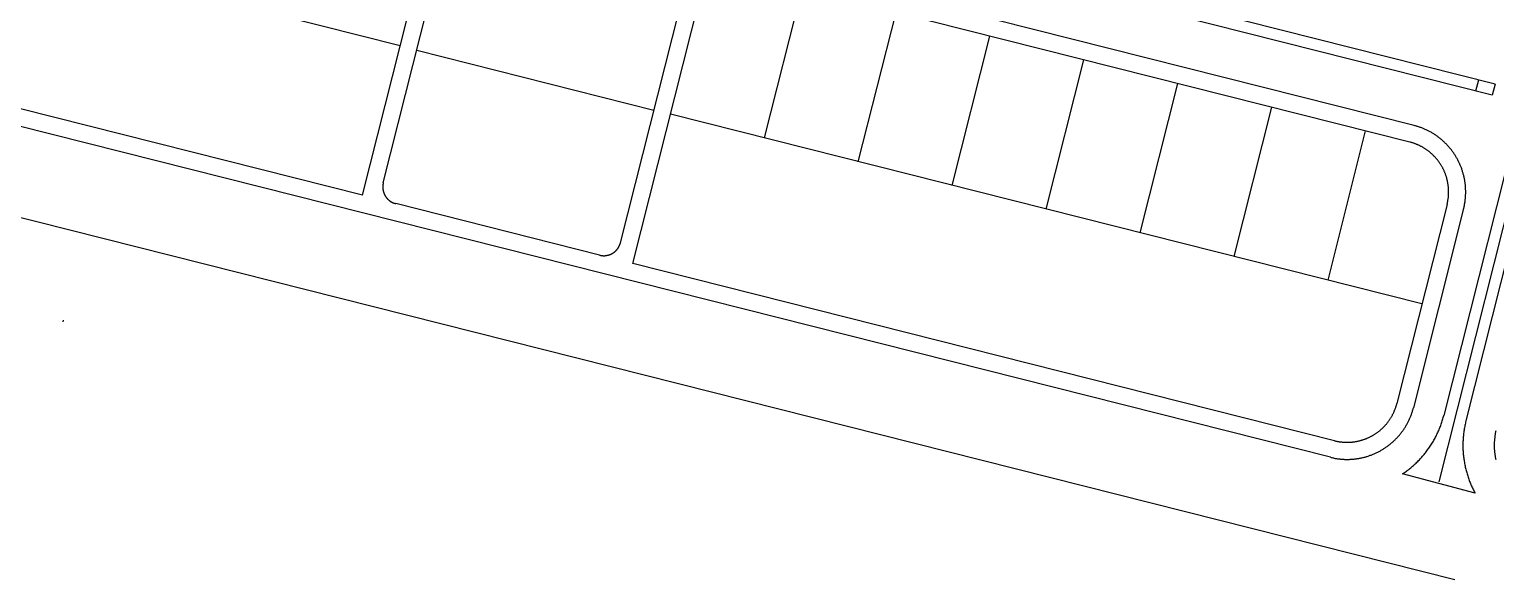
# Model space of a CAD drawing. Header units: metres. Extents: x 680594 to 684853, y 828874 to 830078.
# Drawn here: x 684222.7 to 684480, y 829080.4 to 829176.9 of the extents above; entities that cross this region are included whole.
import ezdxf

# ---------------------------------------------------------------- set-up
doc = ezdxf.new("R2010")
doc.units = ezdxf.units.M
doc.layers.add('PLOT_LINES', color=7, linetype='Continuous')

msp = doc.modelspace()

# ---------------------------------------------------------------- linework, layer by layer
at = {"layer": 'PLOT_LINES'}
for points in [[(684472.77, 829080.44), (682895.73, 829478.39)], [(684518.22, 829288.78), (684469.98, 829097.58)], [(684512.37, 829273.75), (684470.86, 829109.25)], [(684516.25, 829272.77), (684474.74, 829108.28)], [(684479.84, 829167.32), (684195.83, 829238.99)], [(684479.35, 829165.38), (684195.34, 829237.05)], [(684465.64, 829160.08), (684204.89, 829225.87)], [(684281.12, 829147.85), (684294.33, 829200.21)], [(684287.73, 829174.03), (684188.83, 829198.99)], [(684284.76, 829150.03), (684296.51, 829196.57)], [(684328.55, 829135.88), (684341.76, 829188.24)], [(684464.9, 829157.17), (684341.76, 829188.24)], [(684326.37, 829139.53), (684338.12, 829186.07)], [(684351.64, 829157.9), (684358.24, 829184.08)], [(684368.12, 829153.74), (684374.73, 829179.92)], [(684384.61, 829149.58), (684391.21, 829175.76)], [(684290.64, 829173.3), (684332.25, 829162.8)], [(684401.09, 829145.42), (684407.69, 829171.6)], [(684281.12, 829147.85), (684190.95, 829170.6)], [(684450.96, 829101.9), (684190.21, 829167.7)], [(684417.57, 829141.27), (684424.18, 829167.44)], [(684476.93, 829168.06), (684476.44, 829166.12)], [(684479.84, 829167.32), (684479.35, 829165.38)], [(684467.02, 829128.79), (684335.16, 829162.06)], [(684434.06, 829137.11), (684440.66, 829163.29)], [(684450.54, 829132.95), (684457.14, 829159.13)], [(684474.33, 829145.51), (684474.37, 829145.64), (684474.4, 829145.78), (684474.43, 829145.91), (684474.46, 829146.05), (684474.49, 829146.19), (684474.51, 829146.32), (684474.54, 829146.46), (684474.56, 829146.6), (684474.58, 829146.74), (684474.6, 829146.88), (684474.61, 829147.02), (684474.63, 829147.15), (684474.64, 829147.29), (684474.66, 829147.43), (684474.67, 829147.57), (684474.68, 829147.71), (684474.69, 829147.85), (684474.69, 829147.99), (684474.7, 829148.13), (684474.7, 829148.27), (684474.7, 829148.41), (684474.7, 829148.55), (684474.7, 829148.69), (684474.69, 829148.83), (684474.69, 829148.97), (684474.68, 829149.11), (684474.67, 829149.25), (684474.66, 829149.38), (684474.65, 829149.52), (684474.64, 829149.66), (684474.62, 829149.8), (684474.61, 829149.94), (684474.59, 829150.08), (684474.57, 829150.22), (684474.55, 829150.35), (684474.52, 829150.49), (684474.5, 829150.63), (684474.47, 829150.77), (684474.44, 829150.9), (684474.42, 829151.04), (684474.38, 829151.18), (684474.35, 829151.31), (684474.32, 829151.45), (684474.28, 829151.58), (684474.24, 829151.72), (684474.21, 829151.85), (684474.16, 829151.98), (684474.12, 829152.12), (684474.08, 829152.25), (684474.03, 829152.38), (684473.99, 829152.51), (684473.94, 829152.65), (684473.89, 829152.78), (684473.84, 829152.91), (684473.79, 829153.04), (684473.73, 829153.16), (684473.68, 829153.29), (684473.62, 829153.42), (684473.56, 829153.55), (684473.5, 829153.67), (684473.44, 829153.8), (684473.38, 829153.92), (684473.31, 829154.05), (684473.25, 829154.17), (684473.18, 829154.29), (684473.11, 829154.41), (684473.04, 829154.53), (684472.97, 829154.65), (684472.89, 829154.77), (684472.82, 829154.89), (684472.74, 829155.01), (684472.67, 829155.12), (684472.59, 829155.24), (684472.51, 829155.35), (684472.43, 829155.47), (684472.35, 829155.58), (684472.26, 829155.69), (684472.18, 829155.8), (684472.09, 829155.91), (684472, 829156.02), (684471.91, 829156.13), (684471.82, 829156.24), (684471.73, 829156.34), (684471.64, 829156.45), (684471.55, 829156.55), (684471.45, 829156.65), (684471.36, 829156.75), (684471.26, 829156.85), (684471.16, 829156.95), (684471.06, 829157.05), (684470.96, 829157.15), (684470.86, 829157.24), (684470.75, 829157.34), (684470.65, 829157.43), (684470.55, 829157.52), (684470.44, 829157.61), (684470.33, 829157.7), (684470.22, 829157.79), (684470.11, 829157.88), (684470, 829157.96), (684469.89, 829158.05), (684469.78, 829158.13), (684469.67, 829158.21), (684469.55, 829158.29), (684469.44, 829158.37), (684469.32, 829158.45), (684469.21, 829158.53), (684469.09, 829158.6), (684468.97, 829158.67), (684468.85, 829158.75), (684468.73, 829158.82), (684468.61, 829158.89), (684468.49, 829158.95), (684468.36, 829159.02), (684468.24, 829159.09), (684468.12, 829159.15), (684467.99, 829159.21), (684467.86, 829159.27), (684467.74, 829159.33), (684467.61, 829159.39), (684467.48, 829159.45), (684467.36, 829159.5), (684467.23, 829159.56), (684467.1, 829159.61), (684466.97, 829159.66), (684466.84, 829159.71), (684466.7, 829159.75), (684466.57, 829159.8), (684466.44, 829159.84), (684466.31, 829159.89), (684466.17, 829159.93), (684466.04, 829159.97), (684465.91, 829160.01), (684465.77, 829160.04), (684465.64, 829160.08)], [(684471.43, 829146.24), (684471.45, 829146.34), (684471.48, 829146.44), (684471.5, 829146.55), (684471.52, 829146.65), (684471.54, 829146.75), (684471.56, 829146.85), (684471.58, 829146.96), (684471.59, 829147.06), (684471.61, 829147.16), (684471.62, 829147.27), (684471.64, 829147.37), (684471.65, 829147.48), (684471.66, 829147.58), (684471.67, 829147.68), (684471.68, 829147.79), (684471.68, 829147.89), (684471.69, 829148), (684471.69, 829148.1), (684471.7, 829148.21), (684471.7, 829148.31), (684471.7, 829148.42), (684471.7, 829148.52), (684471.7, 829148.63), (684471.7, 829148.73), (684471.69, 829148.84), (684471.69, 829148.94), (684471.68, 829149.04), (684471.67, 829149.15), (684471.66, 829149.25), (684471.65, 829149.36), (684471.64, 829149.46), (684471.63, 829149.57), (684471.62, 829149.67), (684471.6, 829149.77), (684471.58, 829149.88), (684471.57, 829149.98), (684471.55, 829150.08), (684471.53, 829150.19), (684471.51, 829150.29), (684471.49, 829150.39), (684471.46, 829150.49), (684471.44, 829150.59), (684471.41, 829150.7), (684471.39, 829150.8), (684471.36, 829150.9), (684471.33, 829151), (684471.3, 829151.1), (684471.27, 829151.2), (684471.23, 829151.3), (684471.2, 829151.4), (684471.17, 829151.5), (684471.13, 829151.59), (684471.09, 829151.69), (684471.05, 829151.79), (684471.01, 829151.89), (684470.97, 829151.98), (684470.93, 829152.08), (684470.89, 829152.18), (684470.85, 829152.27), (684470.8, 829152.36), (684470.75, 829152.46), (684470.71, 829152.55), (684470.66, 829152.64), (684470.61, 829152.74), (684470.56, 829152.83), (684470.51, 829152.92), (684470.45, 829153.01), (684470.4, 829153.1), (684470.35, 829153.19), (684470.29, 829153.28), (684470.23, 829153.37), (684470.18, 829153.45), (684470.12, 829153.54), (684470.06, 829153.63), (684470, 829153.71), (684469.93, 829153.8), (684469.87, 829153.88), (684469.81, 829153.96), (684469.74, 829154.05), (684469.68, 829154.13), (684469.61, 829154.21), (684469.54, 829154.29), (684469.47, 829154.37), (684469.41, 829154.45), (684469.33, 829154.52), (684469.26, 829154.6), (684469.19, 829154.68), (684469.12, 829154.75), (684469.04, 829154.83), (684468.97, 829154.9), (684468.89, 829154.97), (684468.82, 829155.04), (684468.74, 829155.11), (684468.66, 829155.18), (684468.58, 829155.25), (684468.5, 829155.32), (684468.42, 829155.39), (684468.34, 829155.45), (684468.26, 829155.52), (684468.18, 829155.58), (684468.09, 829155.65), (684468.01, 829155.71), (684467.93, 829155.77), (684467.84, 829155.83), (684467.75, 829155.89), (684467.67, 829155.95), (684467.58, 829156), (684467.49, 829156.06), (684467.4, 829156.12), (684467.31, 829156.17), (684467.22, 829156.22), (684467.13, 829156.28), (684467.04, 829156.33), (684466.95, 829156.38), (684466.85, 829156.43), (684466.76, 829156.47), (684466.67, 829156.52), (684466.57, 829156.57), (684466.48, 829156.61), (684466.38, 829156.65), (684466.29, 829156.7), (684466.19, 829156.74), (684466.09, 829156.78), (684466, 829156.82), (684465.9, 829156.85), (684465.8, 829156.89), (684465.7, 829156.93), (684465.6, 829156.96), (684465.51, 829156.99), (684465.41, 829157.03), (684465.31, 829157.06), (684465.2, 829157.09), (684465.1, 829157.11), (684465, 829157.14), (684464.9, 829157.17)], [(684284.76, 829150.03), (684284.76, 829149.99), (684284.75, 829149.96), (684284.74, 829149.92), (684284.73, 829149.89), (684284.73, 829149.85), (684284.72, 829149.82), (684284.71, 829149.79), (684284.71, 829149.75), (684284.7, 829149.72), (684284.7, 829149.68), (684284.69, 829149.65), (684284.69, 829149.61), (684284.69, 829149.58), (684284.68, 829149.54), (684284.68, 829149.51), (684284.68, 829149.47), (684284.68, 829149.44), (684284.68, 829149.4), (684284.67, 829149.37), (684284.67, 829149.33), (684284.67, 829149.3), (684284.67, 829149.26), (684284.67, 829149.23), (684284.68, 829149.19), (684284.68, 829149.16), (684284.68, 829149.13), (684284.68, 829149.09), (684284.68, 829149.06), (684284.69, 829149.02), (684284.69, 829148.99), (684284.69, 829148.95), (684284.7, 829148.92), (684284.7, 829148.88), (684284.71, 829148.85), (684284.71, 829148.81), (684284.72, 829148.78), (684284.72, 829148.74), (684284.73, 829148.71), (684284.74, 829148.68), (684284.74, 829148.64), (684284.75, 829148.61), (684284.76, 829148.57), (684284.77, 829148.54), (684284.78, 829148.51), (684284.79, 829148.47), (684284.8, 829148.44), (684284.81, 829148.41), (684284.82, 829148.37), (684284.83, 829148.34), (684284.84, 829148.31), (684284.85, 829148.27), (684284.86, 829148.24), (684284.88, 829148.21), (684284.89, 829148.18), (684284.9, 829148.14), (684284.92, 829148.11), (684284.93, 829148.08), (684284.94, 829148.05), (684284.96, 829148.02), (684284.97, 829147.98), (684284.99, 829147.95), (684285, 829147.92), (684285.02, 829147.89), (684285.04, 829147.86), (684285.05, 829147.83), (684285.07, 829147.8), (684285.09, 829147.77), (684285.11, 829147.74), (684285.12, 829147.71), (684285.14, 829147.68), (684285.16, 829147.65), (684285.18, 829147.62), (684285.2, 829147.59), (684285.22, 829147.56), (684285.24, 829147.53), (684285.26, 829147.51), (684285.28, 829147.48), (684285.3, 829147.45), (684285.33, 829147.42), (684285.35, 829147.4), (684285.37, 829147.37), (684285.39, 829147.34), (684285.42, 829147.32), (684285.44, 829147.29), (684285.46, 829147.26), (684285.49, 829147.24), (684285.51, 829147.21), (684285.53, 829147.19), (684285.56, 829147.16), (684285.58, 829147.14), (684285.61, 829147.11), (684285.63, 829147.09), (684285.66, 829147.07), (684285.69, 829147.04), (684285.71, 829147.02), (684285.74, 829147), (684285.77, 829146.98), (684285.79, 829146.95), (684285.82, 829146.93), (684285.85, 829146.91), (684285.88, 829146.89), (684285.9, 829146.87), (684285.93, 829146.85), (684285.96, 829146.83), (684285.99, 829146.81), (684286.02, 829146.79), (684286.05, 829146.77), (684286.08, 829146.75), (684286.11, 829146.73), (684286.14, 829146.71), (684286.17, 829146.7), (684286.2, 829146.68), (684286.23, 829146.66), (684286.26, 829146.65), (684286.29, 829146.63), (684286.32, 829146.61), (684286.35, 829146.6), (684286.38, 829146.58), (684286.41, 829146.57), (684286.45, 829146.55), (684286.48, 829146.54), (684286.51, 829146.53), (684286.54, 829146.51), (684286.57, 829146.5), (684286.61, 829146.49), (684286.64, 829146.47), (684286.67, 829146.46), (684286.71, 829146.45), (684286.74, 829146.44), (684286.77, 829146.43), (684286.8, 829146.42), (684286.84, 829146.41), (684286.87, 829146.4), (684286.91, 829146.39), (684286.94, 829146.38)], [(684322.73, 829137.35), (684286.94, 829146.38)], [(684471.43, 829146.24), (684462.62, 829111.33)], [(684474.33, 829145.51), (684465.53, 829110.6)], [(684322.73, 829137.35), (684322.77, 829137.34), (684322.8, 829137.33), (684322.83, 829137.33), (684322.87, 829137.32), (684322.9, 829137.31), (684322.94, 829137.31), (684322.97, 829137.3), (684323.01, 829137.29), (684323.04, 829137.29), (684323.07, 829137.29), (684323.11, 829137.28), (684323.14, 829137.28), (684323.18, 829137.27), (684323.21, 829137.27), (684323.25, 829137.27), (684323.28, 829137.26), (684323.32, 829137.26), (684323.35, 829137.26), (684323.39, 829137.26), (684323.42, 829137.26), (684323.46, 829137.26), (684323.49, 829137.26), (684323.53, 829137.26), (684323.56, 829137.26), (684323.6, 829137.26), (684323.63, 829137.26), (684323.67, 829137.27), (684323.7, 829137.27), (684323.74, 829137.27), (684323.77, 829137.27), (684323.81, 829137.28), (684323.84, 829137.28), (684323.88, 829137.29), (684323.91, 829137.29), (684323.94, 829137.3), (684323.98, 829137.3), (684324.01, 829137.31), (684324.05, 829137.32), (684324.08, 829137.32), (684324.12, 829137.33), (684324.15, 829137.34), (684324.18, 829137.35), (684324.22, 829137.35), (684324.25, 829137.36), (684324.28, 829137.37), (684324.32, 829137.38), (684324.35, 829137.39), (684324.38, 829137.4), (684324.42, 829137.41), (684324.45, 829137.43), (684324.48, 829137.44), (684324.52, 829137.45), (684324.55, 829137.46), (684324.58, 829137.47), (684324.61, 829137.49), (684324.65, 829137.5), (684324.68, 829137.52), (684324.71, 829137.53), (684324.74, 829137.54), (684324.77, 829137.56), (684324.8, 829137.57), (684324.84, 829137.59), (684324.87, 829137.61), (684324.9, 829137.62), (684324.93, 829137.64), (684324.96, 829137.66), (684324.99, 829137.67), (684325.02, 829137.69), (684325.05, 829137.71), (684325.08, 829137.73), (684325.11, 829137.75), (684325.14, 829137.77), (684325.17, 829137.79), (684325.19, 829137.81), (684325.22, 829137.83), (684325.25, 829137.85), (684325.28, 829137.87), (684325.31, 829137.89), (684325.33, 829137.91), (684325.36, 829137.93), (684325.39, 829137.96), (684325.41, 829137.98), (684325.44, 829138), (684325.47, 829138.02), (684325.49, 829138.05), (684325.52, 829138.07), (684325.54, 829138.1), (684325.57, 829138.12), (684325.59, 829138.14), (684325.62, 829138.17), (684325.64, 829138.19), (684325.67, 829138.22), (684325.69, 829138.25), (684325.71, 829138.27), (684325.74, 829138.3), (684325.76, 829138.32), (684325.78, 829138.35), (684325.8, 829138.38), (684325.82, 829138.41), (684325.85, 829138.43), (684325.87, 829138.46), (684325.89, 829138.49), (684325.91, 829138.52), (684325.93, 829138.55), (684325.95, 829138.57), (684325.97, 829138.6), (684325.99, 829138.63), (684326.01, 829138.66), (684326.02, 829138.69), (684326.04, 829138.72), (684326.06, 829138.75), (684326.08, 829138.78), (684326.09, 829138.81), (684326.11, 829138.84), (684326.13, 829138.87), (684326.14, 829138.91), (684326.16, 829138.94), (684326.17, 829138.97), (684326.19, 829139), (684326.2, 829139.03), (684326.22, 829139.06), (684326.23, 829139.1), (684326.24, 829139.13), (684326.26, 829139.16), (684326.27, 829139.19), (684326.28, 829139.23), (684326.29, 829139.26), (684326.31, 829139.29), (684326.32, 829139.32), (684326.33, 829139.36), (684326.34, 829139.39), (684326.35, 829139.42), (684326.36, 829139.46), (684326.37, 829139.49), (684326.37, 829139.53)], [(684451.69, 829104.81), (684328.55, 829135.88)], [(684228.61, 829125.68), (684228.64, 829125.96)], [(684228.61, 829125.68), (684228.64, 829125.96)], [(684450.96, 829101.9), (684451.09, 829101.87), (684451.23, 829101.84), (684451.36, 829101.81), (684451.5, 829101.78), (684451.64, 829101.75), (684451.77, 829101.72), (684451.91, 829101.7), (684452.05, 829101.68), (684452.19, 829101.66), (684452.33, 829101.64), (684452.46, 829101.62), (684452.6, 829101.61), (684452.74, 829101.59), (684452.88, 829101.58), (684453.02, 829101.57), (684453.16, 829101.56), (684453.3, 829101.55), (684453.44, 829101.54), (684453.58, 829101.54), (684453.72, 829101.54), (684453.86, 829101.54), (684454, 829101.54), (684454.14, 829101.54), (684454.28, 829101.54), (684454.42, 829101.55), (684454.56, 829101.55), (684454.69, 829101.56), (684454.83, 829101.57), (684454.97, 829101.59), (684455.11, 829101.6), (684455.25, 829101.61), (684455.39, 829101.63), (684455.53, 829101.65), (684455.67, 829101.67), (684455.8, 829101.69), (684455.94, 829101.71), (684456.08, 829101.74), (684456.22, 829101.76), (684456.35, 829101.79), (684456.49, 829101.82), (684456.63, 829101.85), (684456.76, 829101.88), (684456.9, 829101.92), (684457.03, 829101.95), (684457.17, 829101.99), (684457.3, 829102.03), (684457.43, 829102.07), (684457.57, 829102.11), (684457.7, 829102.16), (684457.83, 829102.2), (684457.96, 829102.25), (684458.1, 829102.3), (684458.23, 829102.35), (684458.36, 829102.4), (684458.48, 829102.45), (684458.61, 829102.5), (684458.74, 829102.56), (684458.87, 829102.62), (684459, 829102.68), (684459.12, 829102.74), (684459.25, 829102.8), (684459.37, 829102.86), (684459.5, 829102.93), (684459.62, 829102.99), (684459.74, 829103.06), (684459.86, 829103.13), (684459.98, 829103.2), (684460.1, 829103.27), (684460.22, 829103.34), (684460.34, 829103.42), (684460.46, 829103.49), (684460.57, 829103.57), (684460.69, 829103.65), (684460.8, 829103.73), (684460.92, 829103.81), (684461.03, 829103.89), (684461.14, 829103.97), (684461.25, 829104.06), (684461.36, 829104.15), (684461.47, 829104.23), (684461.58, 829104.32), (684461.69, 829104.41), (684461.79, 829104.5), (684461.9, 829104.6), (684462, 829104.69), (684462.1, 829104.78), (684462.2, 829104.88), (684462.3, 829104.98), (684462.4, 829105.08), (684462.5, 829105.18), (684462.6, 829105.28), (684462.69, 829105.38), (684462.79, 829105.48), (684462.88, 829105.59), (684462.97, 829105.69), (684463.06, 829105.8), (684463.15, 829105.9), (684463.24, 829106.01), (684463.33, 829106.12), (684463.41, 829106.23), (684463.5, 829106.34), (684463.58, 829106.46), (684463.66, 829106.57), (684463.74, 829106.68), (684463.82, 829106.8), (684463.9, 829106.91), (684463.98, 829107.03), (684464.05, 829107.15), (684464.12, 829107.27), (684464.2, 829107.39), (684464.27, 829107.51), (684464.34, 829107.63), (684464.4, 829107.75), (684464.47, 829107.87), (684464.54, 829108), (684464.6, 829108.12), (684464.66, 829108.25), (684464.72, 829108.37), (684464.78, 829108.5), (684464.84, 829108.62), (684464.9, 829108.75), (684464.95, 829108.88), (684465.01, 829109.01), (684465.06, 829109.14), (684465.11, 829109.27), (684465.16, 829109.4), (684465.2, 829109.53), (684465.25, 829109.66), (684465.29, 829109.8), (684465.34, 829109.93), (684465.38, 829110.06), (684465.42, 829110.2), (684465.46, 829110.33), (684465.49, 829110.47), (684465.53, 829110.6)], [(684451.69, 829104.81), (684451.79, 829104.78), (684451.89, 829104.76), (684452, 829104.74), (684452.1, 829104.72), (684452.2, 829104.7), (684452.3, 829104.68), (684452.41, 829104.66), (684452.51, 829104.64), (684452.61, 829104.63), (684452.72, 829104.61), (684452.82, 829104.6), (684452.93, 829104.59), (684453.03, 829104.58), (684453.13, 829104.57), (684453.24, 829104.56), (684453.34, 829104.55), (684453.45, 829104.55), (684453.55, 829104.54), (684453.66, 829104.54), (684453.76, 829104.54), (684453.87, 829104.54), (684453.97, 829104.54), (684454.08, 829104.54), (684454.18, 829104.54), (684454.28, 829104.54), (684454.39, 829104.55), (684454.49, 829104.56), (684454.6, 829104.56), (684454.7, 829104.57), (684454.81, 829104.58), (684454.91, 829104.59), (684455.02, 829104.61), (684455.12, 829104.62), (684455.22, 829104.64), (684455.33, 829104.65), (684455.43, 829104.67), (684455.53, 829104.69), (684455.64, 829104.71), (684455.74, 829104.73), (684455.84, 829104.75), (684455.94, 829104.77), (684456.04, 829104.8), (684456.15, 829104.82), (684456.25, 829104.85), (684456.35, 829104.88), (684456.45, 829104.91), (684456.55, 829104.94), (684456.65, 829104.97), (684456.75, 829105), (684456.85, 829105.04), (684456.95, 829105.07), (684457.04, 829105.11), (684457.14, 829105.14), (684457.24, 829105.18), (684457.34, 829105.22), (684457.43, 829105.26), (684457.53, 829105.3), (684457.62, 829105.35), (684457.72, 829105.39), (684457.81, 829105.44), (684457.91, 829105.48), (684458, 829105.53), (684458.09, 829105.58), (684458.19, 829105.63), (684458.28, 829105.68), (684458.37, 829105.73), (684458.46, 829105.78), (684458.55, 829105.84), (684458.64, 829105.89), (684458.73, 829105.95), (684458.82, 829106), (684458.9, 829106.06), (684458.99, 829106.12), (684459.08, 829106.18), (684459.16, 829106.24), (684459.25, 829106.3), (684459.33, 829106.36), (684459.41, 829106.43), (684459.49, 829106.49), (684459.58, 829106.56), (684459.66, 829106.63), (684459.74, 829106.69), (684459.82, 829106.76), (684459.89, 829106.83), (684459.97, 829106.9), (684460.05, 829106.97), (684460.13, 829107.04), (684460.2, 829107.12), (684460.27, 829107.19), (684460.35, 829107.27), (684460.42, 829107.34), (684460.49, 829107.42), (684460.56, 829107.5), (684460.63, 829107.57), (684460.7, 829107.65), (684460.77, 829107.73), (684460.84, 829107.81), (684460.9, 829107.89), (684460.97, 829107.98), (684461.03, 829108.06), (684461.1, 829108.14), (684461.16, 829108.23), (684461.22, 829108.31), (684461.28, 829108.4), (684461.34, 829108.48), (684461.4, 829108.57), (684461.45, 829108.66), (684461.51, 829108.75), (684461.57, 829108.83), (684461.62, 829108.92), (684461.67, 829109.01), (684461.73, 829109.11), (684461.78, 829109.2), (684461.83, 829109.29), (684461.88, 829109.38), (684461.92, 829109.47), (684461.97, 829109.57), (684462.02, 829109.66), (684462.06, 829109.76), (684462.1, 829109.85), (684462.15, 829109.95), (684462.19, 829110.04), (684462.23, 829110.14), (684462.27, 829110.24), (684462.3, 829110.34), (684462.34, 829110.43), (684462.38, 829110.53), (684462.41, 829110.63), (684462.44, 829110.73), (684462.48, 829110.83), (684462.51, 829110.93), (684462.54, 829111.03), (684462.56, 829111.13), (684462.59, 829111.23), (684462.62, 829111.33)], [(684463.61, 829098.98), (684463.78, 829099.1), (684463.95, 829099.21), (684464.11, 829099.33), (684464.28, 829099.45), (684464.44, 829099.57), (684464.6, 829099.7), (684464.76, 829099.82), (684464.92, 829099.95), (684465.08, 829100.08), (684465.24, 829100.21), (684465.39, 829100.34), (684465.54, 829100.48), (684465.7, 829100.62), (684465.85, 829100.76), (684465.99, 829100.9), (684466.14, 829101.04), (684466.29, 829101.18), (684466.43, 829101.33), (684466.57, 829101.47), (684466.71, 829101.62), (684466.85, 829101.77), (684466.98, 829101.93), (684467.12, 829102.08), (684467.25, 829102.23), (684467.38, 829102.39), (684467.51, 829102.55), (684467.64, 829102.71), (684467.76, 829102.87), (684467.89, 829103.03), (684468.01, 829103.2), (684468.13, 829103.36), (684468.25, 829103.53), (684468.36, 829103.7), (684468.48, 829103.87), (684468.59, 829104.04), (684468.7, 829104.21), (684468.81, 829104.38), (684468.91, 829104.56), (684469.02, 829104.73), (684469.12, 829104.91), (684469.22, 829105.09), (684469.31, 829105.27), (684469.41, 829105.45), (684469.5, 829105.63), (684469.59, 829105.81), (684469.68, 829106), (684469.77, 829106.18), (684469.86, 829106.37), (684469.94, 829106.55), (684470.02, 829106.74), (684470.1, 829106.93), (684470.17, 829107.12), (684470.25, 829107.31), (684470.32, 829107.5), (684470.39, 829107.69), (684470.45, 829107.88), (684470.52, 829108.08), (684470.58, 829108.27), (684470.64, 829108.47), (684470.7, 829108.66), (684470.76, 829108.86), (684470.81, 829109.06), (684470.86, 829109.25)], [(684474.74, 829108.28), (684474.69, 829108.08), (684474.64, 829107.88), (684474.6, 829107.68), (684474.56, 829107.48), (684474.52, 829107.28), (684474.48, 829107.08), (684474.45, 829106.88), (684474.41, 829106.68), (684474.38, 829106.48), (684474.36, 829106.28), (684474.33, 829106.07), (684474.31, 829105.87), (684474.29, 829105.67), (684474.27, 829105.47), (684474.25, 829105.26), (684474.24, 829105.06), (684474.23, 829104.86), (684474.22, 829104.65), (684474.21, 829104.45), (684474.21, 829104.25), (684474.21, 829104.04), (684474.21, 829103.84), (684474.21, 829103.63), (684474.22, 829103.43), (684474.22, 829103.23), (684474.23, 829103.02), (684474.25, 829102.82), (684474.26, 829102.62), (684474.28, 829102.41), (684474.3, 829102.21), (684474.32, 829102.01), (684474.34, 829101.81), (684474.37, 829101.6), (684474.4, 829101.4), (684474.43, 829101.2), (684474.46, 829101), (684474.5, 829100.8), (684474.54, 829100.6), (684474.58, 829100.4), (684474.62, 829100.2), (684474.67, 829100), (684474.72, 829099.8), (684474.77, 829099.61), (684474.82, 829099.41), (684474.87, 829099.21), (684474.93, 829099.02), (684474.99, 829098.82), (684475.05, 829098.63), (684475.11, 829098.44), (684475.18, 829098.24), (684475.25, 829098.05), (684475.32, 829097.86), (684475.39, 829097.67), (684475.46, 829097.48), (684475.54, 829097.29), (684475.62, 829097.1), (684475.7, 829096.92), (684475.79, 829096.73), (684475.87, 829096.55), (684475.96, 829096.36), (684476.05, 829096.18), (684476.14, 829096), (684476.23, 829095.82), (684476.33, 829095.64)], [(684479.98, 829106.52), (684479.95, 829106.39), (684479.92, 829106.25), (684479.89, 829106.11), (684479.87, 829105.97), (684479.85, 829105.84), (684479.83, 829105.7), (684479.81, 829105.56), (684479.79, 829105.42), (684479.78, 829105.28), (684479.76, 829105.14), (684479.75, 829105), (684479.74, 829104.87), (684479.73, 829104.73), (684479.72, 829104.59), (684479.71, 829104.45), (684479.71, 829104.31), (684479.71, 829104.17), (684479.71, 829104.03), (684479.71, 829103.89), (684479.71, 829103.75), (684479.71, 829103.61), (684479.72, 829103.47), (684479.72, 829103.33), (684479.73, 829103.19), (684479.74, 829103.05), (684479.76, 829102.91), (684479.77, 829102.77), (684479.78, 829102.63), (684479.8, 829102.5), (684479.82, 829102.36), (684479.84, 829102.22), (684479.86, 829102.08), (684479.88, 829101.94), (684479.91, 829101.81), (684479.93, 829101.67), (684479.96, 829101.53)], [(684476.33, 829095.64), (684463.61, 829098.98)]]:
    msp.add_lwpolyline(points, dxfattribs=at)

doc.saveas('drawing.dxf')
